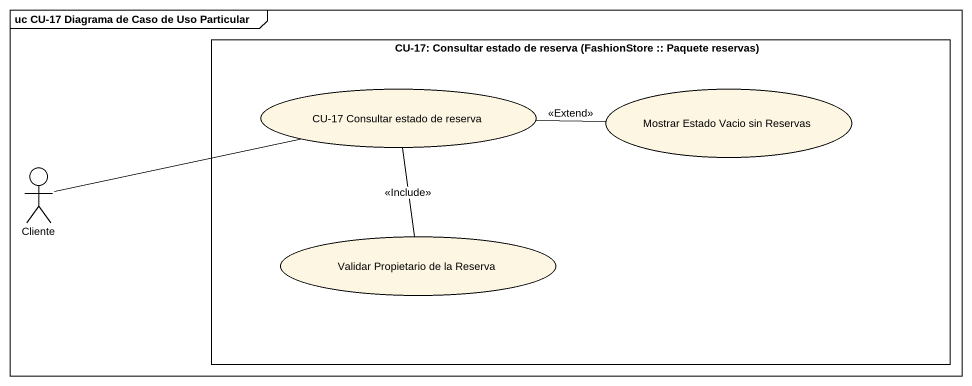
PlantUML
@startuml
mainframe uc CU-17 Diagrama de Caso de Uso Particular
rectangle "CU-17: Consultar estado de reserva (FashionStore :: Paquete reservas)" as CU_17_Consultar_estado_de {
  usecase "CU-17 Consultar estado de reserva" as CU_17_Consultar_estado_de_2
  usecase "Mostrar Estado Vacio sin Reservas" as Mostrar_Estado_Vacio_sin
  usecase "Validar Propietario de la Reserva" as Validar_Propietario_de_la
}
actor Cliente
CU_17_Consultar_estado_de_2 -- Validar_Propietario_de_la : <<Include>>
Mostrar_Estado_Vacio_sin -left- CU_17_Consultar_estado_de_2 : <<Extend>>
Cliente -right- CU_17_Consultar_estado_de_2
@enduml
